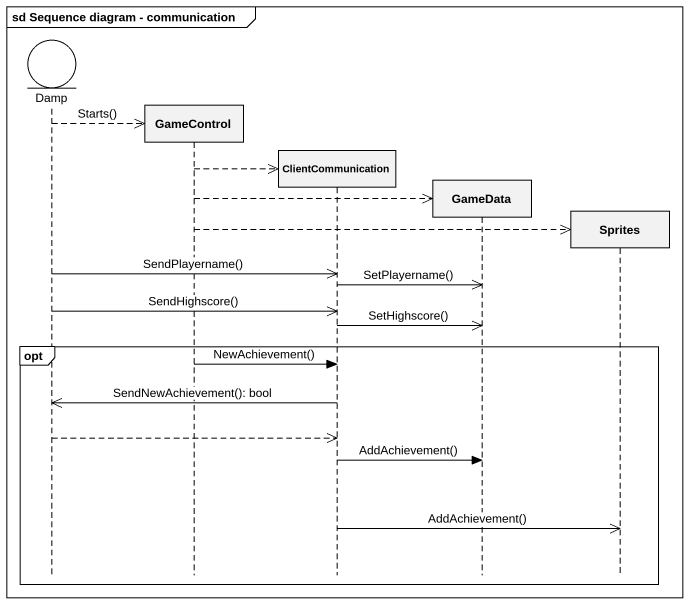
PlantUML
@startuml
mainframe sd Sequence diagram - communication
hide footbox
entity Damp
participant GameControl
participant ClientCommunication
participant GameData
participant Sprites

Damp -->> GameControl ** : Starts()
GameControl -->> ClientCommunication **
GameControl -->> GameData **
GameControl -->> Sprites **
Damp ->> ClientCommunication : SendPlayername()
ClientCommunication ->> GameData : SetPlayername()
Damp ->> ClientCommunication : SendHighscore()
ClientCommunication ->> GameData : SetHighscore()
opt
  GameControl -> ClientCommunication : NewAchievement()
  ClientCommunication ->> Damp : SendNewAchievement(): bool
  Damp -->> ClientCommunication
  ClientCommunication -> GameData : AddAchievement()
  ClientCommunication ->> Sprites : AddAchievement()
end
@enduml
